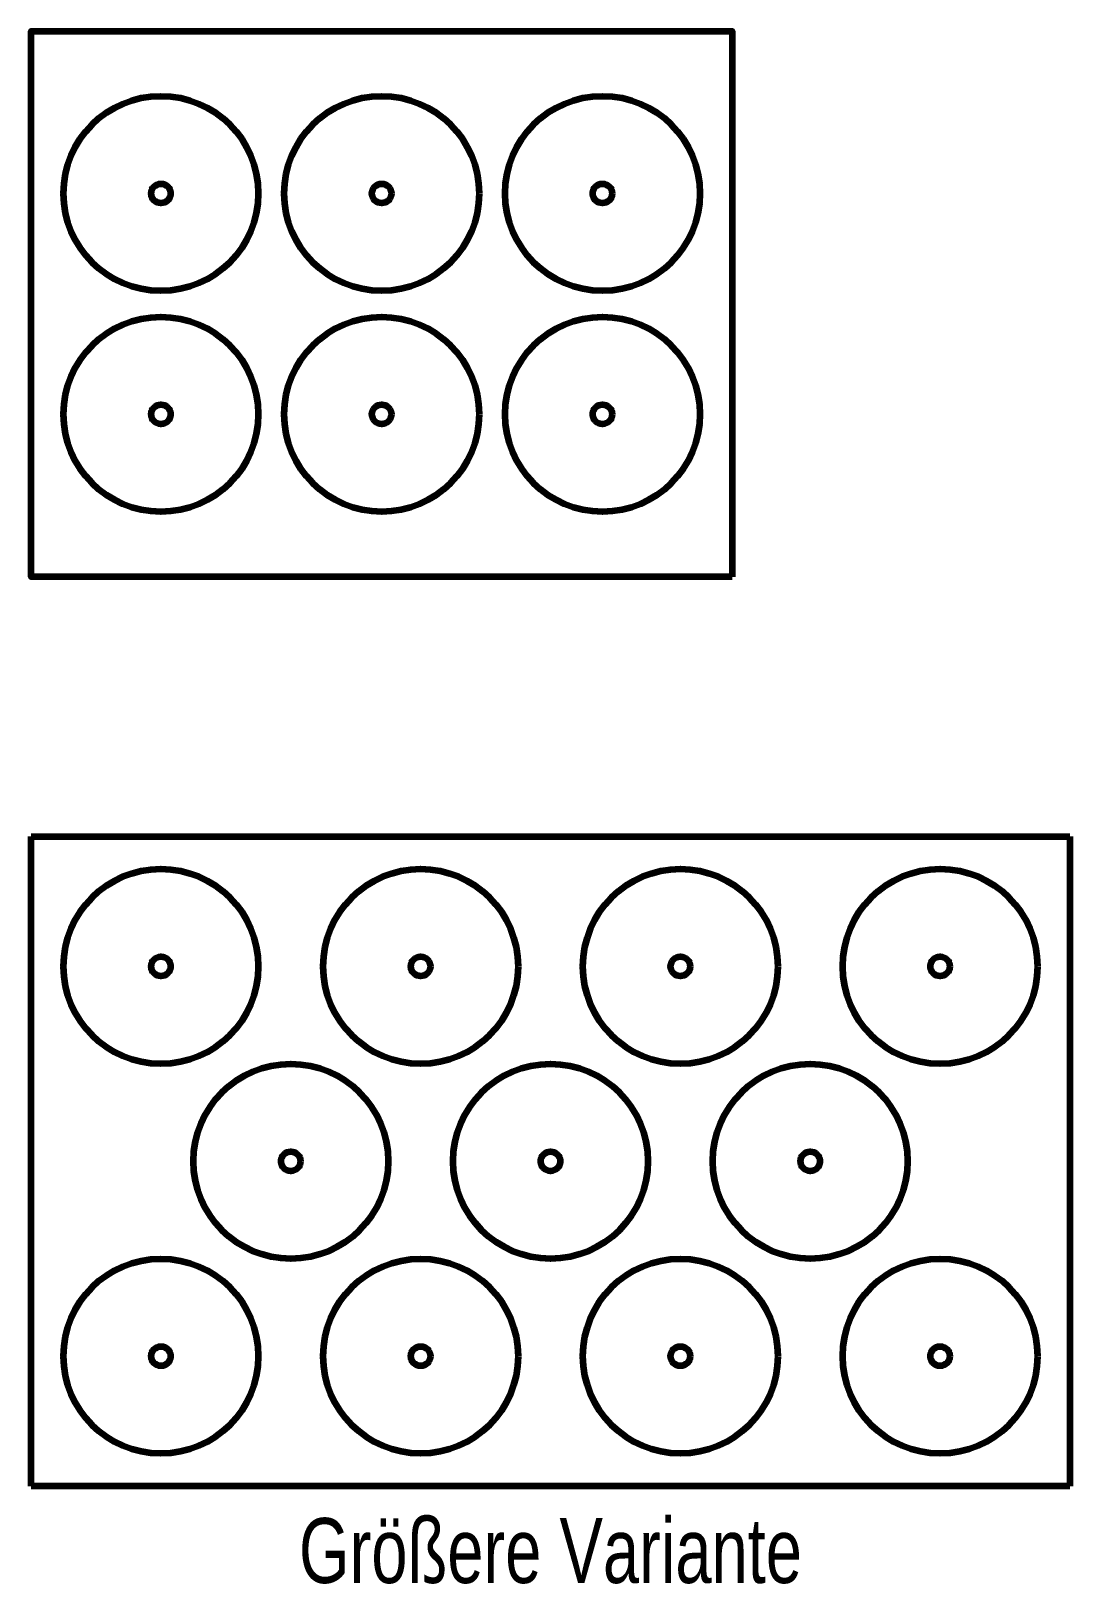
# Model space of a CAD drawing. Header units: millimetres. Extents: x 0 to 800, y -775 to 420.
import ezdxf

# ---------------------------------------------------------------- set-up
doc = ezdxf.new("R2010")
doc.units = ezdxf.units.MM
doc.layers.get('0').update_dxf_attribs({"linetype": 'CONTINUOUS', "lineweight": 200, "true_color": 0x000000})
doc.layers.add('aux', color=132, linetype='CONTINUOUS', lineweight=0, true_color=0x00a6a6)
doc.styles.get("Standard").update_dxf_attribs({"font": 'txt', "width": 0.75})

msp = doc.modelspace()

# ---------------------------------------------------------------- linework, layer by layer
for p, q in [((0, -200), (800, -200)), ((0, -700), (0, -200)), ((800, -200), (800, -700)), ((800, -700), (0, -700))]:
    msp.add_line(p, q)
msp.add_lwpolyline([(540, 0), (0, 0), (0, 420), (540, 420), (540, 0)])
for centre, radius in [((100, 295), 75), ((270, 295), 75), ((440, 295), 75), ((100, 295), 7.5), ((270, 295), 7.5), ((440, 295), 7.5), ((100, 125), 75), ((270, 125), 75), ((440, 125), 75), ((100, 125), 7.5), ((270, 125), 7.5), ((440, 125), 7.5), ((100, -300), 75), ((300, -300), 75), ((500, -300), 75), ((700, -300), 75), ((100, -300), 7.5), ((300, -300), 7.5), ((500, -300), 7.5), ((700, -300), 7.5), ((200, -450), 75), ((400, -450), 75), ((600, -450), 75), ((200, -450), 7.5), ((400, -450), 7.5), ((600, -450), 7.5), ((100, -600), 75), ((300, -600), 75), ((500, -600), 75), ((700, -600), 75), ((100, -600), 7.5), ((300, -600), 7.5), ((500, -600), 7.5), ((700, -600), 7.5)]:
    msp.add_circle(centre, radius)

# ---------------------------------------------------------------- texts
at = {"layer": 'aux', "insert": (400, -750), "char_height": 50, "width": 100, "attachment_point": 5}
msp.add_mtext('Größere\\~Variante', dxfattribs=at)

doc.saveas('drawing.dxf')
